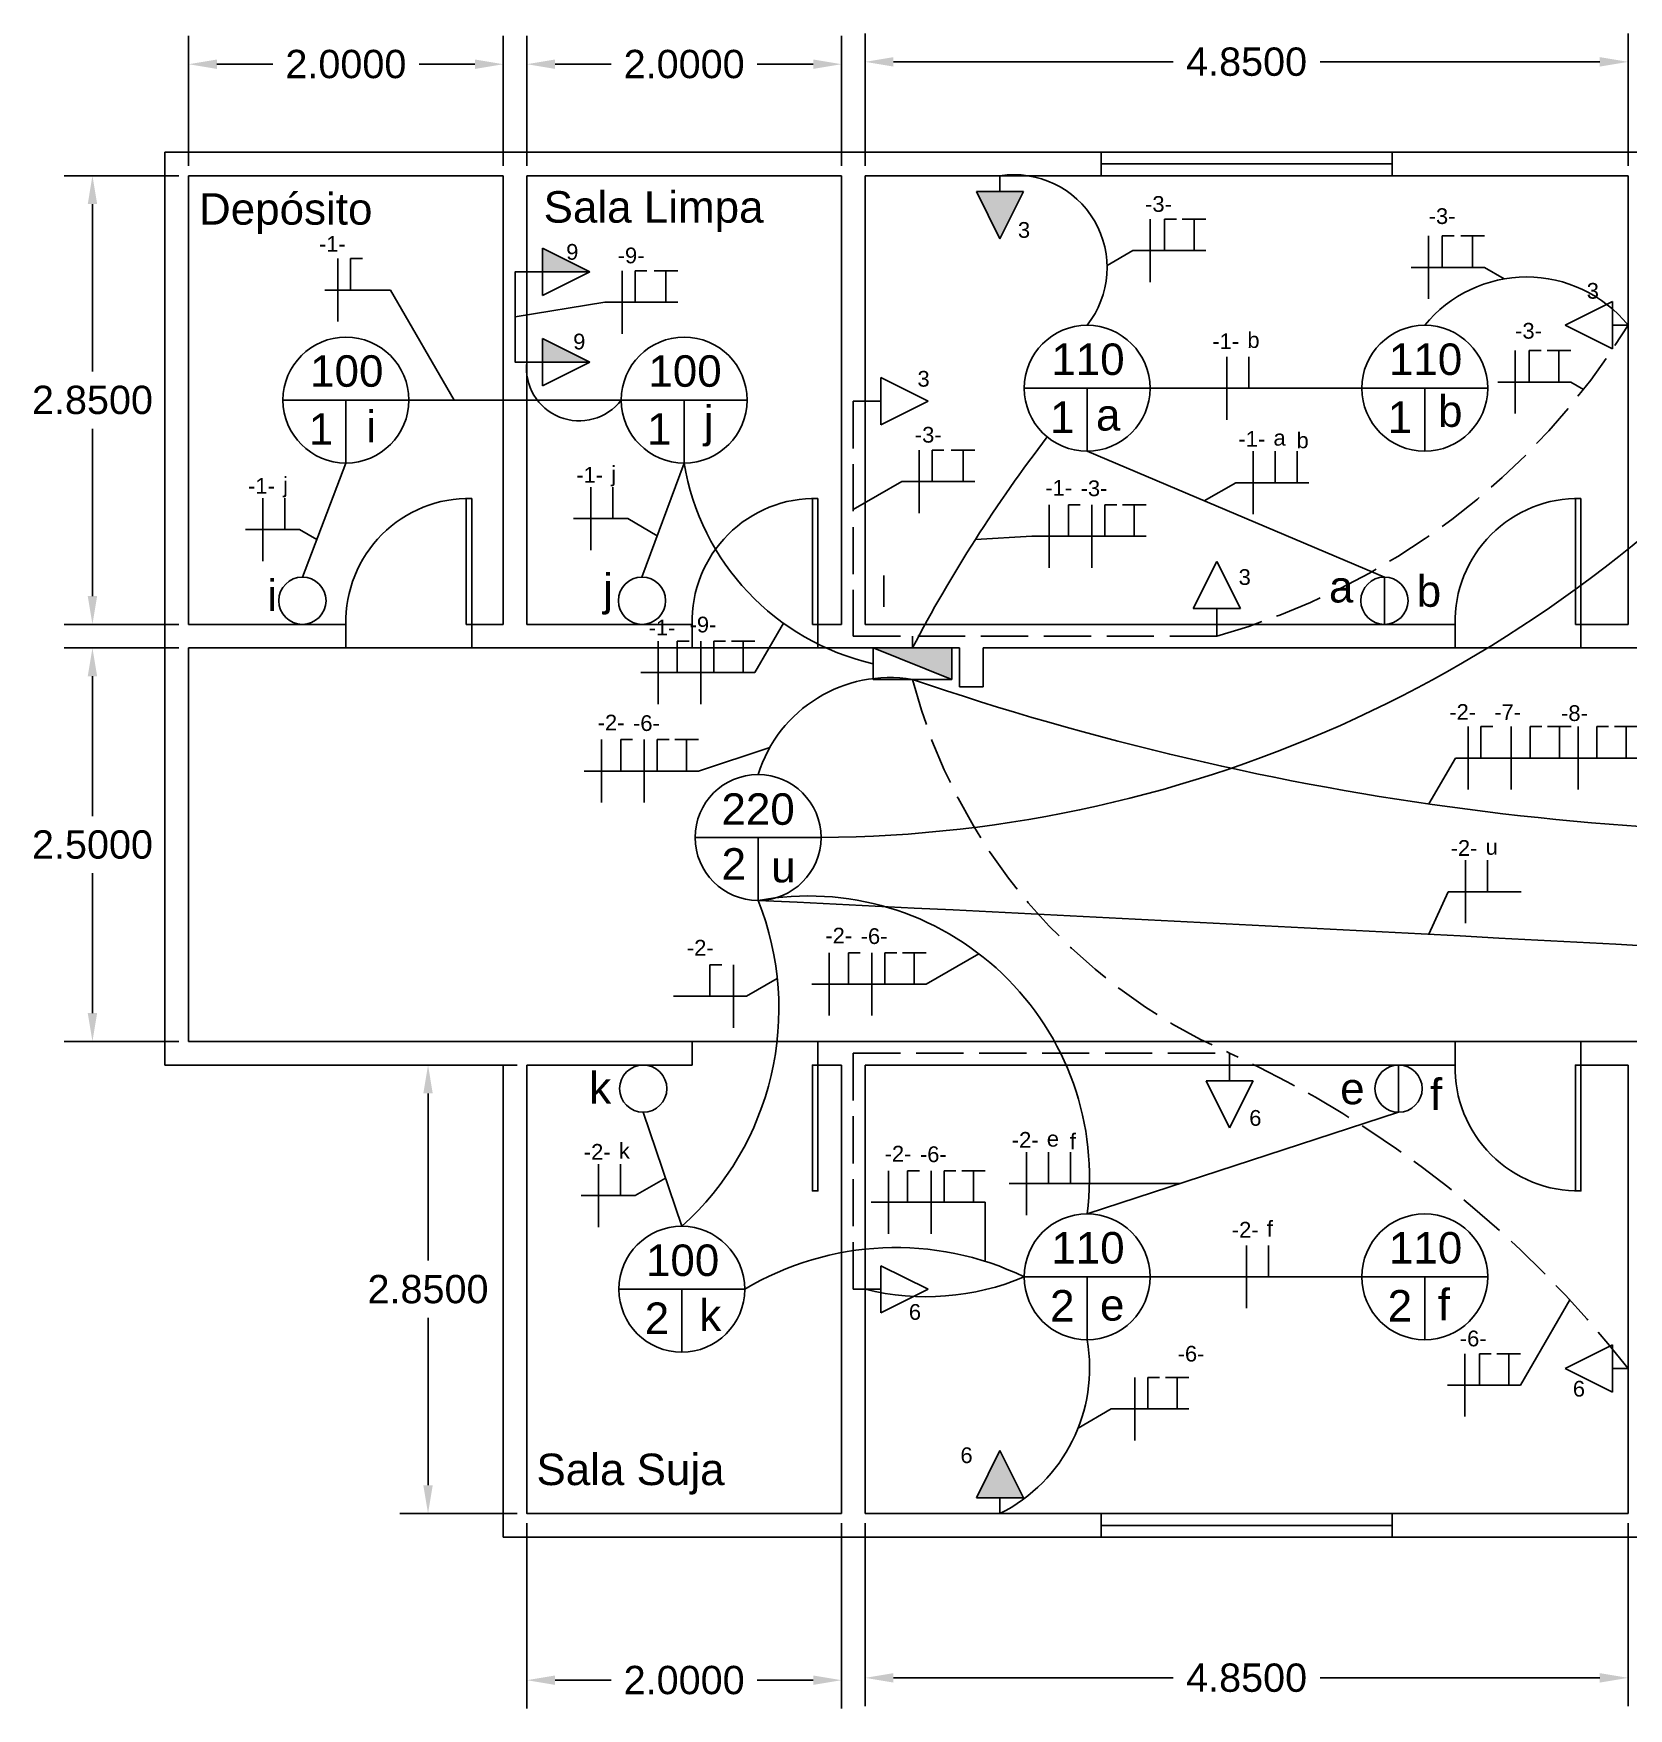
# Model space of a CAD drawing. Header units: metres. Extents: x 15 to 71.1, y 7.4 to 26.4.
# Drawn here: x 14.96 to 25.1, y 15.74 to 26.38 of the extents above; entities that cross this region are included whole.
import ezdxf

# ---------------------------------------------------------------- set-up
doc = ezdxf.new("R2010")
doc.units = ezdxf.units.M
doc.header["$LTSCALE"] = 0.025
doc.header["$MEASUREMENT"] = 0
doc.linetypes.add('ACAD_ISO02W100', pattern=[15, 12, -3])
for name, color, linetype in [('Eletrodutos_1', 5, 'Continuous'), ('Eletrodutos_2', 5, 'ACAD_ISO02W100'), ('Tomadas etc', 40, 'Continuous')]:
    doc.layers.add(name, color=color, linetype=linetype)
doc.styles.get("Standard").update_dxf_attribs({"font": 'arial.ttf'})
doc.dimstyles.get("Standard").update_dxf_attribs({"dimtxt": 0.18, "dimasz": 0.18, "dimexe": 0.18, "dimexo": 0.0625, "dimgap": 0.09, "dimtad": 0, "dimtih": 1, "dimtoh": 1, "dimdec": 4, "dimzin": 0, "dimdsep": 46, "dimtxsty": 'Standard', "dimcen": 0.09, "dimadec": 0, "dimazin": 0, "dimtfac": 1, "dimtdec": 4, "dimtofl": 0, "dimtmove": 0, "dimatfit": 3, "dimfxl": 1, "dimtolj": 1, "dimtzin": 0, "dimarcsym": 0})

# ---------------------------------------------------------------- blocks, each defined once
blk = doc.blocks.new('*D4')
at = {"color": 0, "lineweight": -2, "transparency": 16777216}
for p, q in [((20.244, 16.918), (20.244, 15.756)), ((25.094, 16.918), (25.094, 15.756)), ((20.424, 15.936), (22.202, 15.936)), ((24.914, 15.936), (23.136, 15.936))]:
    blk.add_line(p, q, dxfattribs=at)
at = {"color": 0, "transparency": 16777216}
for points in [[(20.424, 15.966), (20.424, 15.906), (20.244, 15.936)], [(24.914, 15.966), (24.914, 15.906), (25.094, 15.936)]]:
    blk.add_solid(points, dxfattribs=at)
at = {"layer": 'Defpoints', "color": 0, "transparency": 16777216}
for p in [(20.244, 16.98), (25.094, 16.98), (25.094, 15.936)]:
    blk.add_point(p, dxfattribs=at)
at = {"color": 0, "transparency": 16777216, "insert": (22.669, 15.936), "char_height": 0.18, "attachment_point": 5}
blk.add_mtext('\\A1;4.8500', dxfattribs=at)
blk = doc.blocks.new('*D6')
at = {"color": 0, "lineweight": -2, "transparency": 16777216}
for p, q in [((20.244, 25.543), (20.244, 26.384)), ((25.094, 25.543), (25.094, 26.384)), ((20.424, 26.204), (22.202, 26.204)), ((24.914, 26.204), (23.136, 26.204))]:
    blk.add_line(p, q, dxfattribs=at)
at = {"color": 0, "transparency": 16777216}
for points in [[(20.424, 26.234), (20.424, 26.174), (20.244, 26.204)], [(24.914, 26.234), (24.914, 26.174), (25.094, 26.204)]]:
    blk.add_solid(points, dxfattribs=at)
at = {"layer": 'Defpoints', "color": 0, "transparency": 16777216}
for p in [(25.094, 26.204), (20.244, 25.48), (25.094, 25.48)]:
    blk.add_point(p, dxfattribs=at)
at = {"color": 0, "transparency": 16777216, "insert": (22.669, 26.204), "char_height": 0.18, "attachment_point": 5}
blk.add_mtext('\\A1;4.8500', dxfattribs=at)
blk = doc.blocks.new('*D16')
at = {"color": 0, "lineweight": -2, "transparency": 16777216}
for p, q in [((18.094, 16.918), (18.094, 15.741)), ((20.094, 16.918), (20.094, 15.741)), ((18.274, 15.921), (18.629, 15.921)), ((19.914, 15.921), (19.559, 15.921))]:
    blk.add_line(p, q, dxfattribs=at)
at = {"color": 0, "transparency": 16777216}
for points in [[(18.274, 15.951), (18.274, 15.891), (18.094, 15.921)], [(19.914, 15.951), (19.914, 15.891), (20.094, 15.921)]]:
    blk.add_solid(points, dxfattribs=at)
at = {"layer": 'Defpoints', "color": 0, "transparency": 16777216}
for p in [(18.094, 16.98), (20.094, 16.98), (18.094, 15.921)]:
    blk.add_point(p, dxfattribs=at)
at = {"color": 0, "transparency": 16777216, "insert": (19.094, 15.921), "char_height": 0.18, "attachment_point": 5}
blk.add_mtext('\\A1;2.0000', dxfattribs=at)
blk = doc.blocks.new('*D17')
at = {"color": 0, "lineweight": -2, "transparency": 16777216}
for p, q in [((18.094, 25.543), (18.094, 26.369)), ((20.094, 25.543), (20.094, 26.369)), ((18.274, 26.189), (18.629, 26.189)), ((19.914, 26.189), (19.559, 26.189))]:
    blk.add_line(p, q, dxfattribs=at)
at = {"color": 0, "transparency": 16777216}
for points in [[(18.274, 26.219), (18.274, 26.159), (18.094, 26.189)], [(19.914, 26.219), (19.914, 26.159), (20.094, 26.189)]]:
    blk.add_solid(points, dxfattribs=at)
at = {"layer": 'Defpoints', "color": 0, "transparency": 16777216}
for p in [(20.094, 26.189), (18.094, 25.48), (20.094, 25.48)]:
    blk.add_point(p, dxfattribs=at)
at = {"color": 0, "transparency": 16777216, "insert": (19.094, 26.189), "char_height": 0.18, "attachment_point": 5}
blk.add_mtext('\\A1;2.0000', dxfattribs=at)
blk = doc.blocks.new('*D19')
at = {"color": 0, "lineweight": -2, "transparency": 16777216}
for p, q in [((15.944, 25.543), (15.944, 26.369)), ((17.944, 25.543), (17.944, 26.369)), ((16.124, 26.189), (16.479, 26.189)), ((17.764, 26.189), (17.409, 26.189))]:
    blk.add_line(p, q, dxfattribs=at)
at = {"color": 0, "transparency": 16777216}
for points in [[(16.124, 26.219), (16.124, 26.159), (15.944, 26.189)], [(17.764, 26.219), (17.764, 26.159), (17.944, 26.189)]]:
    blk.add_solid(points, dxfattribs=at)
at = {"layer": 'Defpoints', "color": 0, "transparency": 16777216}
for p in [(15.944, 26.189), (15.944, 25.48), (17.944, 25.48)]:
    blk.add_point(p, dxfattribs=at)
at = {"color": 0, "transparency": 16777216, "insert": (16.944, 26.189), "char_height": 0.18, "attachment_point": 5}
blk.add_mtext('\\A1;2.0000', dxfattribs=at)
blk = doc.blocks.new('*D20')
at = {"color": 0, "lineweight": -2, "transparency": 16777216}
for p, q in [((15.882, 25.48), (15.153, 25.48)), ((15.333, 25.3), (15.333, 24.237)), ((15.333, 22.81), (15.333, 23.873)), ((15.882, 22.63), (15.153, 22.63))]:
    blk.add_line(p, q, dxfattribs=at)
at = {"color": 0, "transparency": 16777216}
for points in [[(15.303, 25.3), (15.363, 25.3), (15.333, 25.48)], [(15.303, 22.81), (15.363, 22.81), (15.333, 22.63)]]:
    blk.add_solid(points, dxfattribs=at)
at = {"layer": 'Defpoints', "color": 0, "transparency": 16777216}
for p in [(15.944, 25.48), (15.333, 22.63), (15.944, 22.63)]:
    blk.add_point(p, dxfattribs=at)
at = {"color": 0, "transparency": 16777216, "insert": (15.333, 24.055), "char_height": 0.18, "attachment_point": 5}
blk.add_mtext('\\A1;2.8500', dxfattribs=at)
blk = doc.blocks.new('*D21')
at = {"color": 0, "lineweight": -2, "transparency": 16777216}
for p, q in [((15.882, 22.48), (15.153, 22.48)), ((15.333, 22.3), (15.333, 21.412)), ((15.333, 20.16), (15.333, 21.048)), ((15.882, 19.98), (15.153, 19.98))]:
    blk.add_line(p, q, dxfattribs=at)
at = {"color": 0, "transparency": 16777216}
for points in [[(15.303, 22.3), (15.363, 22.3), (15.333, 22.48)], [(15.303, 20.16), (15.363, 20.16), (15.333, 19.98)]]:
    blk.add_solid(points, dxfattribs=at)
at = {"layer": 'Defpoints', "color": 0, "transparency": 16777216}
for p in [(15.944, 22.48), (15.333, 19.98), (15.944, 19.98)]:
    blk.add_point(p, dxfattribs=at)
at = {"color": 0, "transparency": 16777216, "insert": (15.333, 21.23), "char_height": 0.18, "attachment_point": 5}
blk.add_mtext('\\A1;2.5000', dxfattribs=at)
blk = doc.blocks.new('*D22')
at = {"color": 0, "lineweight": -2, "transparency": 16777216}
for p, q in [((18.032, 19.83), (17.286, 19.83)), ((17.466, 19.65), (17.466, 18.587)), ((17.466, 17.16), (17.466, 18.223)), ((18.032, 16.98), (17.286, 16.98))]:
    blk.add_line(p, q, dxfattribs=at)
at = {"color": 0, "transparency": 16777216}
for points in [[(17.436, 19.65), (17.496, 19.65), (17.466, 19.83)], [(17.436, 17.16), (17.496, 17.16), (17.466, 16.98)]]:
    blk.add_solid(points, dxfattribs=at)
at = {"layer": 'Defpoints', "color": 0, "transparency": 16777216}
for p in [(18.094, 19.83), (17.466, 16.98), (18.094, 16.98)]:
    blk.add_point(p, dxfattribs=at)
at = {"color": 0, "transparency": 16777216, "insert": (17.466, 18.405), "char_height": 0.18, "attachment_point": 5}
blk.add_mtext('\\A1;2.8500', dxfattribs=at)

msp = doc.modelspace()

# ---------------------------------------------------------------- hatches: boundary and pattern name
at = {"layer": 'Tomadas etc'}
h = msp.add_hatch(color=40, dxfattribs=at)
h.dxf.hatch_style = 1
h.paths.add_polyline_path([(21.10148, 25.08003), (21.25148, 25.38003), (20.95148, 25.38003)])
at = {"layer": 'Tomadas etc', "true_color": 0xf8991e}
h = msp.add_hatch(color=30, dxfattribs=at)
h.dxf.hatch_style = 1
h.paths.add_polyline_path([(18.19407, 25.01961), (18.19407, 24.86961), (18.49407, 24.86961)])
h.paths.add_polyline_path([(18.19407, 24.44601), (18.19407, 24.29601), (18.49407, 24.29601)])
at = {"layer": 'Tomadas etc'}
msp.add_hatch(color=256, dxfattribs=at).paths.add_polyline_path([(20.7951, 22.28003), (20.7951, 22.48003), (20.2951, 22.48003)])
h = msp.add_hatch(color=40, dxfattribs=at)
h.dxf.hatch_style = 1
h.paths.add_polyline_path([(21.10148, 17.38003), (20.95148, 17.08003), (21.25148, 17.08003)])

# ---------------------------------------------------------------- linework, layer by layer
for p, q in [((32.69407, 25.63003), (20.09407, 25.63003)), ((21.74407, 25.48003), (21.74407, 25.63003)), ((21.74407, 25.55503), (23.59407, 25.55503)), ((23.59407, 25.48003), (23.59407, 25.63003)), ((15.94407, 25.48003), (17.94407, 25.48003)), ((18.09407, 22.63003), (18.09407, 25.48003)), ((18.09407, 25.48003), (20.09407, 25.48003)), ((20.09407, 25.48003), (20.09407, 22.63003)), ((25.01907, 25.48003), (20.24407, 25.48003)), ((20.24407, 25.48003), (20.24407, 22.78003)), ((25.09407, 25.48003), (25.01907, 25.48003)), ((25.09407, 25.48003), (25.09407, 22.63003)), ((17.70927, 22.63003), (17.70927, 23.43003)), ((17.74427, 23.43003), (17.74427, 22.63003)), ((19.90907, 22.63003), (19.90907, 23.43003)), ((19.94407, 23.43003), (19.94407, 22.63003)), ((24.75907, 22.63003), (24.75907, 23.43003)), ((24.75907, 23.43003), (24.79407, 23.43003)), ((24.79407, 23.43003), (24.79407, 22.63003)), ((20.24407, 22.78003), (20.24459, 22.63003)), ((19.14407, 22.48003), (19.14407, 22.63003)), ((19.94407, 22.63003), (19.90907, 22.63003)), ((20.09407, 22.63003), (19.90907, 22.63003)), ((19.94407, 22.48003), (19.94407, 22.63003)), ((20.24459, 22.63003), (23.99407, 22.63003)), ((23.99407, 22.63003), (23.99407, 22.48003)), ((24.79407, 22.63003), (24.75907, 22.63003)), ((25.09407, 22.63003), (24.79407, 22.63003)), ((24.79407, 22.63003), (24.79407, 22.48003)), ((15.79407, 22.48003), (15.79407, 19.83003)), ((15.94407, 22.48003), (15.94407, 19.98003)), ((15.94407, 22.48003), (16.94427, 22.48003)), ((16.94427, 22.48003), (17.74427, 22.48003)), ((19.14407, 22.48003), (17.74427, 22.48003)), ((19.14407, 22.48003), (19.94407, 22.48003)), ((20.7451, 22.48003), (20.8451, 22.48003)), ((20.8451, 22.48003), (20.8451, 22.2321)), ((20.9951, 22.2321), (20.9951, 22.48003)), ((23.99407, 22.48003), (20.9951, 22.48003)), ((24.79407, 22.48003), (28.99407, 22.48003)), ((20.8451, 22.2321), (20.9951, 22.2321)), ((19.14407, 19.98003), (15.94407, 19.98003)), ((19.14407, 19.83003), (19.14407, 19.98003)), ((19.94407, 19.98003), (23.99407, 19.98003)), ((19.94407, 19.83003), (19.94407, 19.98003)), ((23.99407, 19.98003), (23.99407, 19.83003)), ((24.79407, 19.98003), (24.79407, 19.83003)), ((24.79407, 19.98003), (28.99407, 19.98003)), ((18.09407, 19.83003), (19.14407, 19.83003)), ((20.09407, 19.83003), (19.94407, 19.83003)), ((20.09407, 19.83003), (20.09407, 16.98003)), ((20.24407, 19.68003), (20.24407, 19.83003)), ((20.24407, 19.83003), (23.99407, 19.83003)), ((25.09407, 19.83003), (24.79407, 19.83003)), ((25.09407, 19.83003), (25.09407, 16.98003)), ((20.24407, 19.68003), (20.24407, 16.98003)), ((20.24407, 16.98003), (25.01907, 16.98003)), ((21.74407, 16.98003), (21.74407, 16.83003)), ((23.59407, 16.98003), (23.59407, 16.83003)), ((25.09407, 16.98003), (25.01907, 16.98003)), ((20.09407, 16.83003), (30.54407, 16.83003)), ((21.74407, 16.90503), (23.59407, 16.90503))]:
    msp.add_line(p, q)
for points in [[(15.79407, 22.48003), (15.79407, 25.63003), (20.09407, 25.63003)], [(15.94407, 25.48003), (15.94407, 22.63003)], [(17.94407, 22.63003), (17.94407, 25.48003)], [(15.94407, 22.63003), (16.94427, 22.63003)], [(16.94427, 22.63003), (16.94427, 22.48003)], [(17.70927, 22.63003), (17.94407, 22.63003)], [(17.74427, 22.63003), (17.74427, 22.48003)], [(18.09407, 22.63003), (19.14407, 22.63003)], [(19.94407, 22.48003), (20.7451, 22.48003)], [(23.99407, 22.48003), (24.79407, 22.48003)], [(19.14407, 19.98003), (19.94407, 19.98003)], [(23.99407, 19.98003), (24.79407, 19.98003)], [(17.94407, 19.83003), (15.79407, 19.83003)], [(17.94407, 19.83003), (17.94407, 16.83003), (20.09407, 16.83003)], [(18.09407, 19.83003), (18.09407, 16.98003), (20.09407, 16.98003)]]:
    msp.add_lwpolyline(points)
for points in [[(19.94407, 19.83003), (19.90907, 19.83003), (19.90907, 19.03003), (19.94407, 19.03003)], [(24.79407, 19.83003), (24.75907, 19.83003), (24.75907, 19.03003), (24.79407, 19.03003)]]:
    msp.add_lwpolyline(points, close=True)
for centre, start, end in [((17.72677, 22.64753), 88.718838, 181.281162), ((19.92657, 22.64753), 88.718838, 181.281162), ((24.77657, 22.64753), 88.718838, 181.281162), ((24.77657, 19.81253), 178.718838, 271.281162)]:
    msp.add_arc(centre, 0.7827, start, end)
at = {"layer": 'Eletrodutos_1'}
for p, q in [((22.14814, 25.00454), (22.14814, 25.20454)), ((22.22314, 25.20454), (22.14814, 25.20454)), ((22.33482, 25.20454), (22.25982, 25.20454)), ((22.33482, 25.20454), (22.40982, 25.20454)), ((23.91256, 24.89754), (23.91256, 25.09754)), ((23.98756, 25.09754), (23.91256, 25.09754)), ((24.1051, 25.09754), (24.0301, 25.09754)), ((24.1051, 25.09754), (24.1801, 25.09754)), ((17.04843, 24.95427), (16.97343, 24.95427)), ((16.97343, 24.95427), (16.97343, 24.75427)), ((21.94542, 25.00454), (21.782, 24.91019)), ((18.78177, 24.67662), (18.78177, 24.87662)), ((18.85677, 24.87662), (18.78177, 24.87662)), ((18.97818, 24.87662), (18.90318, 24.87662)), ((18.97818, 24.87662), (19.05318, 24.87662)), ((24.1801, 24.89754), (24.30604, 24.82482)), ((16.81086, 24.75427), (17.22779, 24.75427)), ((17.22779, 24.75427), (17.6315, 24.05503)), ((18.58878, 24.67662), (18.01907, 24.58281)), ((22.68343, 24.13003), (22.68343, 24.33003)), ((24.46602, 24.1689), (24.46602, 24.3689)), ((24.54102, 24.3689), (24.46602, 24.3689)), ((24.65454, 24.3689), (24.57954, 24.3689)), ((24.65454, 24.3689), (24.72954, 24.3689)), ((24.72954, 24.1689), (24.81043, 24.1222)), ((20.6704, 23.53715), (20.6704, 23.73715)), ((20.7454, 23.73715), (20.6704, 23.73715)), ((20.86681, 23.73715), (20.79181, 23.73715)), ((20.86681, 23.73715), (20.94181, 23.73715)), ((22.85013, 23.53003), (22.85013, 23.73003)), ((20.47741, 23.53715), (20.16907, 23.35913)), ((22.60013, 23.53003), (22.40028, 23.41465)), ((16.55527, 23.2317), (16.55527, 23.4317)), ((18.64119, 23.30173), (18.64119, 23.50173)), ((21.53608, 23.18946), (21.53608, 23.38946)), ((21.61108, 23.38946), (21.53608, 23.38946)), ((21.76828, 23.18946), (21.76828, 23.38946)), ((21.84328, 23.38946), (21.76828, 23.38946)), ((21.95471, 23.38946), (21.87971, 23.38946)), ((21.95471, 23.38946), (22.02971, 23.38946)), ((16.64942, 23.2317), (16.75857, 23.16868)), ((18.73534, 23.30173), (18.92325, 23.19323)), ((21.30388, 23.18946), (20.94476, 23.1687)), ((21.6851, 23.18946), (21.6851, 22.98946)), ((21.76828, 23.18946), (22.02971, 23.18946)), ((19.54407, 22.3235), (19.72498, 22.63684)), ((19.05044, 22.3235), (19.05044, 22.5235)), ((19.12544, 22.5235), (19.05044, 22.5235)), ((19.28264, 22.3235), (19.28264, 22.5235)), ((19.35764, 22.5235), (19.28264, 22.5235)), ((19.46907, 22.5235), (19.39407, 22.5235)), ((19.46907, 22.5235), (19.54407, 22.5235)), ((19.19946, 22.3235), (19.19946, 22.1235)), ((19.28264, 22.3235), (19.54407, 22.3235)), ((24.23327, 21.98037), (24.15827, 21.98037)), ((24.15827, 21.98037), (24.15827, 21.78037)), ((24.4704, 21.78037), (24.4704, 21.98037)), ((24.5454, 21.98037), (24.4704, 21.98037)), ((24.65683, 21.98037), (24.58183, 21.98037)), ((24.65683, 21.98037), (24.73183, 21.98037)), ((24.89504, 21.78037), (24.89504, 21.98037)), ((24.97004, 21.98037), (24.89504, 21.98037)), ((25.08147, 21.98037), (25.00647, 21.98037)), ((25.08147, 21.98037), (25.15647, 21.98037)), ((18.69082, 21.69722), (18.69082, 21.89722)), ((18.76582, 21.89722), (18.69082, 21.89722)), ((18.92302, 21.69722), (18.92302, 21.89722)), ((18.99802, 21.89722), (18.92302, 21.89722)), ((19.10945, 21.89722), (19.03445, 21.89722)), ((19.10945, 21.89722), (19.18445, 21.89722)), ((19.18445, 21.69722), (19.63888, 21.84841)), ((23.82726, 21.48864), (23.99569, 21.78037)), ((23.99569, 21.78037), (24.41263, 21.78037)), ((24.3509, 21.78037), (24.3509, 21.58037)), ((24.64483, 21.78037), (24.77554, 21.78037)), ((24.77554, 21.78037), (24.77554, 21.58037)), ((25.06947, 21.78037), (25.20019, 21.78037)), ((18.83984, 21.69722), (18.83984, 21.49722)), ((18.92302, 21.69722), (19.18445, 21.69722)), ((24.19911, 20.93068), (24.19911, 21.13068)), ((23.94911, 20.93068), (23.82726, 20.66033)), ((20.13785, 20.3437), (20.13785, 20.5437)), ((20.21285, 20.5437), (20.13785, 20.5437)), ((20.37005, 20.3437), (20.37005, 20.5437)), ((20.44505, 20.5437), (20.37005, 20.5437)), ((20.55648, 20.5437), (20.48148, 20.5437)), ((20.55648, 20.5437), (20.63148, 20.5437)), ((19.25778, 20.26657), (19.25778, 20.46657)), ((19.33278, 20.46657), (19.25778, 20.46657)), ((20.63148, 20.3437), (20.96706, 20.53745)), ((19.48998, 20.26657), (19.68611, 20.3798)), ((20.28687, 20.3437), (20.28687, 20.1437)), ((20.37005, 20.3437), (20.63148, 20.3437)), ((19.40681, 20.26657), (19.40681, 20.06657)), ((21.40956, 19.07611), (21.40956, 19.27611)), ((18.68947, 18.99998), (18.68947, 19.19998)), ((20.51461, 18.958), (20.51461, 19.158)), ((20.58961, 19.158), (20.51461, 19.158)), ((20.74681, 18.958), (20.74681, 19.158)), ((20.82181, 19.158), (20.74681, 19.158)), ((20.93325, 19.158), (20.85825, 19.158)), ((20.93325, 19.158), (21.00825, 19.158)), ((18.78362, 18.99998), (18.97549, 19.11076)), ((21.62396, 19.07611), (22.24401, 19.07611)), ((20.66364, 18.958), (20.66364, 18.758)), ((20.74681, 18.958), (21.00825, 18.958)), ((21.00825, 18.958), (21.00825, 18.58212)), ((22.80716, 18.48399), (22.80716, 18.68399)), ((24.4103, 17.79587), (24.72322, 18.33787)), ((24.14862, 17.79587), (24.14862, 17.99587)), ((24.22362, 17.99587), (24.14862, 17.99587)), ((24.3353, 17.99587), (24.2603, 17.99587)), ((24.3353, 17.99587), (24.4103, 17.99587)), ((22.04121, 17.64436), (22.04121, 17.84436)), ((22.11621, 17.84436), (22.04121, 17.84436)), ((22.22765, 17.84436), (22.15265, 17.84436)), ((22.22765, 17.84436), (22.30265, 17.84436)), ((21.80901, 17.64436), (21.59761, 17.5223)), ((21.95804, 17.64436), (21.95804, 17.44436)), ((22.04121, 17.64436), (22.30265, 17.64436))]:
    msp.add_line(p, q, dxfattribs=at)
for points in [[(22.05577, 25.00454), (22.05577, 25.20454)], [(22.33482, 25.20454), (22.33482, 25.00454)], [(23.82605, 24.89754), (23.82605, 25.09754)], [(24.1051, 25.09754), (24.1051, 24.89754)], [(16.89254, 24.75427), (16.89254, 24.95427)], [(21.94542, 25.00454), (22.40982, 25.00454)], [(22.05577, 25.00454), (22.05577, 24.80454)], [(18.09407, 24.86961), (18.01907, 24.86961), (18.01907, 24.29601), (18.09407, 24.29601)], [(18.69913, 24.67662), (18.69913, 24.87662)], [(18.97818, 24.87662), (18.97818, 24.67662)], [(23.7157, 24.89754), (24.1801, 24.89754)], [(23.82605, 24.89754), (23.82605, 24.69754)], [(16.89254, 24.75427), (16.89254, 24.55427)], [(18.58878, 24.67662), (19.05318, 24.67662)], [(18.69913, 24.67662), (18.69913, 24.47662)], [(22.54379, 24.13003), (22.54379, 24.33003)], [(24.3755, 24.1689), (24.3755, 24.3689)], [(24.65454, 24.3689), (24.65454, 24.1689)], [(24.26514, 24.1689), (24.72954, 24.1689)], [(24.3755, 24.1689), (24.3755, 23.9689)], [(17.34407, 24.05503), (18.69407, 24.05503)], [(22.05531, 24.13003), (23.40122, 24.13003)], [(22.54379, 24.13003), (22.54379, 23.93003)], [(20.58776, 23.53715), (20.58776, 23.73715)], [(20.86681, 23.73715), (20.86681, 23.53715)], [(16.66754, 22.93003), (16.94407, 23.65503)], [(18.8259, 22.93003), (19.09407, 23.65503)], [(23.54496, 22.93003), (21.65531, 23.73003)], [(22.71049, 23.53003), (22.71049, 23.73003)], [(22.98953, 23.73003), (22.98953, 23.53003)], [(20.47741, 23.53715), (20.94181, 23.53715)], [(20.58776, 23.53715), (20.58776, 23.33715)], [(22.60013, 23.53003), (23.06453, 23.53003)], [(22.71049, 23.53003), (22.71049, 23.33003)], [(16.41562, 23.2317), (16.41562, 23.4317)], [(18.50154, 23.30173), (18.50154, 23.50173)], [(21.41423, 23.18946), (21.41423, 23.38946)], [(21.6851, 23.18946), (21.6851, 23.38946)], [(21.95471, 23.38946), (21.95471, 23.18946)], [(16.30527, 23.2317), (16.64942, 23.2317)], [(16.41562, 23.2317), (16.41562, 23.0317)], [(18.39119, 23.30173), (18.73534, 23.30173)], [(18.50154, 23.30173), (18.50154, 23.10173)], [(21.30388, 23.18946), (21.76828, 23.18946)], [(21.41423, 23.18946), (21.41423, 22.98946)], [(20.36305, 22.94055), (20.36305, 22.74055)], [(20.36305, 22.94055), (20.36305, 22.74055)], [(18.92859, 22.3235), (18.92859, 22.5235)], [(19.19946, 22.3235), (19.19946, 22.5235)], [(19.46907, 22.5235), (19.46907, 22.3235)], [(18.81824, 22.3235), (19.28264, 22.3235)], [(18.92859, 22.3235), (18.92859, 22.1235)], [(24.07738, 21.78037), (24.07738, 21.98037)], [(24.3509, 21.78037), (24.3509, 21.98037)], [(24.65683, 21.98037), (24.65683, 21.78037)], [(24.77554, 21.78037), (24.77554, 21.98037)], [(25.08147, 21.98037), (25.08147, 21.78037)], [(18.56897, 21.69722), (18.56897, 21.89722)], [(18.83984, 21.69722), (18.83984, 21.89722)], [(19.10945, 21.89722), (19.10945, 21.69722)], [(24.07738, 21.78037), (24.07738, 21.58037)], [(24.41263, 21.78037), (24.64483, 21.78037)], [(24.77554, 21.78037), (25.06947, 21.78037)], [(18.45862, 21.69722), (18.92302, 21.69722)], [(18.56897, 21.69722), (18.56897, 21.49722)], [(24.05946, 20.93068), (24.05946, 21.13068)], [(23.94911, 20.93068), (24.41351, 20.93068)], [(24.05946, 20.93068), (24.05946, 20.73068)], [(20.016, 20.3437), (20.016, 20.5437)], [(20.28687, 20.3437), (20.28687, 20.5437)], [(20.55648, 20.5437), (20.55648, 20.3437)], [(19.40681, 20.26657), (19.40681, 20.46657)], [(19.90565, 20.3437), (20.37005, 20.3437)], [(20.016, 20.3437), (20.016, 20.1437)], [(19.02558, 20.26657), (19.48998, 20.26657)], [(18.83381, 19.53003), (19.07881, 18.80503)], [(23.635, 19.53003), (21.65531, 18.88399)], [(21.26991, 19.07611), (21.26991, 19.27611)], [(21.54896, 19.27611), (21.54896, 19.07611)], [(18.54982, 18.99998), (18.54982, 19.19998)], [(20.39277, 18.958), (20.39277, 19.158)], [(20.66364, 18.958), (20.66364, 19.158)], [(20.93325, 19.158), (20.93325, 18.958)], [(21.15956, 19.07611), (21.62396, 19.07611)], [(21.26991, 19.07611), (21.26991, 18.87611)], [(18.43947, 18.99998), (18.78362, 18.99998)], [(18.54982, 18.99998), (18.54982, 18.79998)], [(20.28241, 18.958), (20.74681, 18.958)], [(20.39277, 18.958), (20.39277, 18.758)], [(22.66751, 18.48399), (22.66751, 18.68399)], [(22.05531, 18.48399), (23.40122, 18.48399)], [(22.66751, 18.48399), (22.66751, 18.28399)], [(24.05625, 17.79587), (24.05625, 17.99587)], [(24.3353, 17.99587), (24.3353, 17.79587)], [(21.95804, 17.64436), (21.95804, 17.84436)], [(22.22765, 17.84436), (22.22765, 17.64436)], [(23.9459, 17.79587), (24.4103, 17.79587)], [(24.05625, 17.79587), (24.05625, 17.59587)], [(21.80901, 17.64436), (22.04121, 17.64436)]]:
    msp.add_lwpolyline(points, dxfattribs=at)
for centre, radius, start, end in [((21.19119, 24.8959), 0.59098, 321.750712, 98.731621), ((24.44827, 24.00162), 0.8354, 39.371834, 140.763236), ((18.42729, 24.25824), 0.33536, 173.53432, 322.702465), ((19.91597, 29.50479), 8.22908, 270.334084, 319.221096), ((28.86922, 18.10958), 9.40169, 142.591254, 152.29892), ((20.64089, 23.90894), 1.56752, 189.32175, 257.256077), ((20.40132, 21.41477), 0.87713, 80.565237, 162.68331), ((26.42734, 39.47364), 18.17198, 251.113273, 273.996327), ((17.83845, 20.18785), 1.8576, 311.891265, 21.738351), ((19.88181, 19.11575), 1.78857, 352.554851, 100.236985), ((-27.82596, -958.82824), 980.84958, 86.30285623, 87.23066668), ((20.44048, 16.79257), 1.87746, 64.277958, 120.811881), ((20.63104, 19.96405), 1.60633, 256.06015, 292.869241), ((20.6349, 17.905), 1.03599, 296.767592, 9.948963)]:
    msp.add_arc(centre, radius, start, end, dxfattribs=at)
at = {"layer": 'Eletrodutos_2'}
for points in [[(20.24407, 24.0483), (20.16907, 24.0483), (20.16907, 22.55503), (20.5451, 22.55503)], [(22.48006, 22.63003), (22.48006, 22.55503), (20.5451, 22.55503), (20.5451, 22.48003)], [(20.24407, 18.40503), (20.16907, 18.40503), (20.16907, 19.90503), (22.56105, 19.90503), (22.56105, 19.83003)]]:
    msp.add_lwpolyline(points, dxfattribs=at)
for centre, radius, start, end in [((21.2604, 26.88488), 4.49834, 285.731728, 328.456039), ((24.00325, 23.17229), 3.5714, 194.46762, 246.18286), ((19.72156, 13.71236), 6.81263, 37.944201, 65.367432)]:
    msp.add_arc(centre, radius, start, end, dxfattribs=at)
at = {"layer": 'Tomadas etc'}
for p, q in [((21.10148, 25.38003), (21.10148, 25.48003)), ((20.95148, 25.38003), (21.25148, 25.38003)), ((21.10148, 25.08003), (20.95148, 25.38003)), ((21.25148, 25.38003), (21.10148, 25.08003)), ((18.19407, 24.71961), (18.19407, 25.01961)), ((18.19407, 25.01961), (18.49407, 24.86961)), ((18.19407, 24.86961), (18.09407, 24.86961)), ((18.49407, 24.86961), (18.19407, 24.71961)), ((18.49407, 24.86961), (18.19407, 24.86961)), ((24.69407, 24.53156), (24.99407, 24.68156)), ((24.99407, 24.68156), (24.99407, 24.38156)), ((24.99407, 24.38156), (24.69407, 24.53156)), ((24.99407, 24.53156), (25.09407, 24.53156)), ((18.19407, 24.14601), (18.19407, 24.44601)), ((18.19407, 24.44601), (18.49407, 24.29601)), ((18.19407, 24.29601), (18.09407, 24.29601)), ((18.49407, 24.29601), (18.19407, 24.14601)), ((18.49407, 24.29601), (18.19407, 24.29601)), ((20.34407, 23.8983), (20.34407, 24.1983)), ((20.34407, 24.1983), (20.64407, 24.0483)), ((16.54407, 24.05503), (17.34407, 24.05503)), ((16.94407, 24.05503), (16.94407, 23.65503)), ((18.69407, 24.05503), (19.49407, 24.05503)), ((19.09407, 24.05503), (19.09407, 23.65503)), ((21.25531, 24.13003), (22.05531, 24.13003)), ((21.65531, 24.13003), (21.65531, 23.73003)), ((23.40122, 24.13003), (24.20122, 24.13003)), ((23.80122, 24.13003), (23.80122, 23.73003)), ((20.34407, 24.0483), (20.24407, 24.0483)), ((20.64407, 24.0483), (20.34407, 23.8983)), ((22.33006, 22.73003), (22.48006, 23.03003)), ((22.48006, 23.03003), (22.63006, 22.73003)), ((23.54496, 22.93003), (23.54496, 22.63003)), ((22.63006, 22.73003), (22.33006, 22.73003)), ((22.48006, 22.73003), (22.48006, 22.63003)), ((20.7951, 22.28003), (20.2951, 22.48003)), ((19.16395, 21.27585), (19.96395, 21.27585)), ((19.56395, 21.27585), (19.56395, 20.87585)), ((22.56105, 19.73003), (22.56105, 19.83003)), ((23.635, 19.83003), (23.635, 19.53003)), ((22.41105, 19.73003), (22.71105, 19.73003)), ((22.56105, 19.43003), (22.41105, 19.73003)), ((22.71105, 19.73003), (22.56105, 19.43003)), ((20.34407, 18.25503), (20.34407, 18.55503)), ((20.34407, 18.55503), (20.64407, 18.40503)), ((21.25531, 18.48399), (22.05531, 18.48399)), ((21.65531, 18.48399), (21.65531, 18.08399)), ((23.40122, 18.48399), (24.20122, 18.48399)), ((23.80122, 18.48399), (23.80122, 18.08399)), ((18.67881, 18.40503), (19.47881, 18.40503)), ((19.07881, 18.40503), (19.07881, 18.00503)), ((20.34407, 18.40503), (20.24407, 18.40503)), ((20.64407, 18.40503), (20.34407, 18.25503)), ((24.69407, 17.9014), (24.99407, 18.0514)), ((24.99407, 18.0514), (24.99407, 17.7514)), ((24.99407, 17.7514), (24.69407, 17.9014)), ((24.99407, 17.9014), (25.09407, 17.9014)), ((20.95148, 17.08003), (21.10148, 17.38003)), ((21.10148, 17.38003), (21.25148, 17.08003)), ((21.25148, 17.08003), (20.95148, 17.08003)), ((21.10148, 17.08003), (21.10148, 16.98003))]:
    msp.add_line(p, q, dxfattribs=at)
msp.add_lwpolyline([(20.7951, 22.28003), (20.7951, 22.48003), (20.2951, 22.48003), (20.2951, 22.28003)], close=True, dxfattribs=at)
for centre, radius in [((21.65531, 24.13003), 0.4), ((23.80122, 24.13003), 0.4), ((16.94407, 24.05503), 0.4), ((19.09407, 24.05503), 0.4), ((16.66754, 22.78003), 0.15), ((18.8259, 22.78003), 0.15), ((23.54496, 22.78003), 0.15), ((19.56395, 21.27585), 0.4), ((18.83381, 19.68003), 0.15), ((23.635, 19.68003), 0.15), ((21.65531, 18.48399), 0.4), ((23.80122, 18.48399), 0.4), ((19.07881, 18.40503), 0.4)]:
    msp.add_circle(centre, radius, dxfattribs=at)

# ---------------------------------------------------------------- texts
at = {"char_height": 0.2, "attachment_point": 1}
for s, width, heights, insert in [('\\pxt4;Depósito', 1.3829846, [0.29514], (16.01009, 25.36964)), ('\\pxt4;Sala Limpa', 1.3829846, [0.29514], (18.20078, 25.38229)), ('\\pxt4;110', 0.6023365, [0.23808], (21.42763, 24.4146)), ('\\pxt4;110', 0.6023365, [0.23808], (23.57354, 24.4146)), ('\\pxt4;100', 0.6023365, [0.23808], (16.71639, 24.3396)), ('\\pxt4;100', 0.6023365, [0.23808], (18.86639, 24.3396)), ('\\pxt4;b', 0.2, [0.09157], (23.88565, 24.08489)), ('\\pxt4;1', 0.2, [0.09157], (16.70853, 23.97103)), ('\\pxt4;i', 0.2, [0.09157], (17.0738, 23.98661)), ('\\pxt4;1', 0.2, [0.09157], (18.85853, 23.97103)), ('\\pxt4;j', 0.2, [0.09157], (19.21937, 24.02023)), ('\\pxt4;1', 0.2, [0.09157], (21.41977, 24.04603)), ('\\pxt4;a', 0.2, [0.09157], (21.71157, 24.06144)), ('\\pxt4;1', 0.2, [0.09157], (23.56568, 24.04603)), ('\\pxt4;i', 0.2, [0.09157], (16.44417, 22.91413)), ('\\pxt4;j', 0.2, [0.09157], (18.57943, 22.95219)), ('\\pxt4;a', 0.2, [0.09157], (23.19241, 22.969)), ('\\pxt4;b', 0.2, [0.09157], (23.74997, 22.94164)), ('\\pxt4;220', 0.5248446, [0.30043], (19.33087, 21.55624)), ('\\pxt4;2', 0.2, [0.09157], (19.33204, 21.20768)), ('\\pxt4;u', 0.2, [0.09157], (19.64676, 21.1906)), ('\\pxt4;k', 0.2, [0.09157], (18.48992, 19.78518)), ('\\pxt4;e', 0.2, [0.09157], (23.26366, 19.78071)), ('\\pxt4;f', 0.2, [0.09157], (23.834, 19.74328)), ('\\pxt4;110', 0.6023365, [0.23808], (21.42763, 18.76856)), ('\\pxt4;110', 0.6023365, [0.23808], (23.57354, 18.76856)), ('\\pxt4;100', 0.6023365, [0.23808], (18.85113, 18.6896)), ('\\pxt4;f', 0.2, [0.09157], (23.88419, 18.40788)), ('\\pxt4;2', 0.2, [0.09157], (18.84327, 18.32103)), ('\\pxt4;k', 0.2, [0.09157], (19.18966, 18.34089)), ('\\pxt4;2', 0.2, [0.09157], (21.41977, 18.39999)), ('\\pxt4;e', 0.2, [0.09157], (21.73694, 18.40587)), ('\\pxt4;2', 0.2, [0.09157], (23.56568, 18.39999)), ('\\pxt4;Sala Suja', 1.3829846, [0.29514], (18.15505, 17.3608))]:
    msp.add_mtext_dynamic_manual_height_columns(s, width=width, gutter_width=0.08753, heights=heights, dxfattribs=dict(at, insert=insert))
at = {"layer": 'Eletrodutos_1', "char_height": 0.1, "attachment_point": 1}
for s, insert in [('{\\C7;-3-}', (22.02342, 25.35112)), ('{\\C7;-3-}', (23.82605, 25.27378)), ('{\\C7;3}', (21.21543, 25.18608)), ('{\\C7;-1-}', (16.77227, 25.09716)), ('{\\C7;9}', (18.34407, 25.04673)), ('{\\C7;-9-}', (18.67132, 25.02401)), ('{\\C7;3}', (24.83074, 24.79911)), ('{\\C7;-1-}', (22.4509, 24.47932)), ('{\\C7;b}', (22.67386, 24.48634)), ('{\\C7;-3-}', (24.3755, 24.54514)), ('{\\C7;9}', (18.38831, 24.47683)), ('{\\C7;3}', (20.57678, 24.24016)), ('{\\C7;-3-}', (20.55995, 23.88454)), ('{\\C7;-1-}', (22.61669, 23.8583)), ('{\\C7;a}', (22.83964, 23.86531)), ('{\\C7;b}', (22.98604, 23.84911)), ('{\\C7;-1-}', (18.40774, 23.62999)), ('{\\C7;j}', (18.6307, 23.63701)), ('{\\C7;-1-}', (16.32182, 23.55997)), ('{\\C7;j}', (16.54478, 23.56698)), ('{\\C7;-1-}', (21.38938, 23.54802)), ('{\\C7;-3-}', (21.61392, 23.54463)), ('{\\C7;3}', (22.6181, 22.98044)), ('{\\C7;-9-}', (19.12828, 22.67868)), ('{\\C7;-1-}', (18.86756, 22.65917)), ('{\\C7;-2-}', (18.54412, 22.05579)), ('{\\C7;-6-}', (18.76866, 22.0524)), ('{\\C7;-2-}', (23.95711, 22.12326)), ('{\\C7;-7-}', (24.24288, 22.12214)), ('{\\C7;-8-}', (24.66753, 22.11589)), ('{\\C7;-2-}', (23.96566, 21.25894)), ('{\\C7;u}', (24.18862, 21.26596)), ('{\\C7;-2-}', (19.99115, 20.70226)), ('{\\C7;-6-}', (20.21569, 20.69888)), ('{\\C7;-2-}', (19.11109, 20.62514)), ('{\\C7;6}', (22.68569, 19.5439)), ('{\\C7;-2-}', (21.17611, 19.40437)), ('{\\C7;e}', (21.39907, 19.41139)), ('{\\C7;f}', (21.54547, 19.39518)), ('{\\C7;-2-}', (18.45603, 19.32824)), ('{\\C7;k}', (18.67898, 19.33526)), ('{\\C7;-2-}', (20.36792, 19.31657)), ('{\\C7;-6-}', (20.59246, 19.31318)), ('{\\C7;f}', (22.79758, 18.8403)), ('{\\C7;-2-}', (22.57463, 18.83328)), ('{\\C7;6}', (20.52205, 18.31103)), ('{\\C7;-6-}', (24.0239, 18.14245)), ('{\\C7;-6-}', (22.23047, 18.04581)), ('{\\C7;6}', (24.74242, 17.82326)), ('{\\C7;6}', (20.84986, 17.40053))]:
    msp.add_mtext_dynamic_manual_height_columns(s, width=0.1365686, gutter_width=1, heights=[0], dxfattribs=dict(at, insert=insert))

# ---------------------------------------------------------------- dimensions: what is measured, and where the dimension line sits
for base, p1, p2, picture, middle in [((15.94407, 26.18915), (17.94407, 25.48003), (15.94407, 25.48003), '*D19', (16.94407, 26.18915)), ((20.09407, 26.18915), (18.09407, 25.48003), (20.09407, 25.48003), '*D17', (19.09407, 26.18915)), ((25.09407, 26.20415), (20.24407, 25.48003), (25.09407, 25.48003), '*D6', (22.66907, 26.20415)), ((18.09407, 15.9213), (20.09407, 16.98003), (18.09407, 16.98003), '*D16', (19.09407, 15.9213)), ((25.09407, 15.9363), (20.24407, 16.98003), (25.09407, 16.98003), '*D4', (22.66907, 15.9363))]:
    dim = msp.add_linear_dim(base=base, p1=p1, p2=p2, dimstyle='Standard')
    dim.commit()
    dim.dimension.update_dxf_attribs({"geometry": picture, "text_midpoint": middle})
for base, p1, p2, picture, middle in [((15.33309, 22.63003), (15.94407, 25.48003), (15.94407, 22.63003), '*D20', (15.33309, 24.05503)), ((15.33309, 19.98003), (15.94407, 22.48003), (15.94407, 19.98003), '*D21', (15.33309, 21.23003)), ((17.46605, 16.98003), (18.09407, 19.83003), (18.09407, 16.98003), '*D22', (17.46605, 18.40503))]:
    dim = msp.add_linear_dim(base=base, p1=p1, p2=p2, angle=90, dimstyle='Standard')
    dim.commit()
    dim.dimension.update_dxf_attribs({"geometry": picture, "text_midpoint": middle})

doc.saveas('drawing.dxf')
